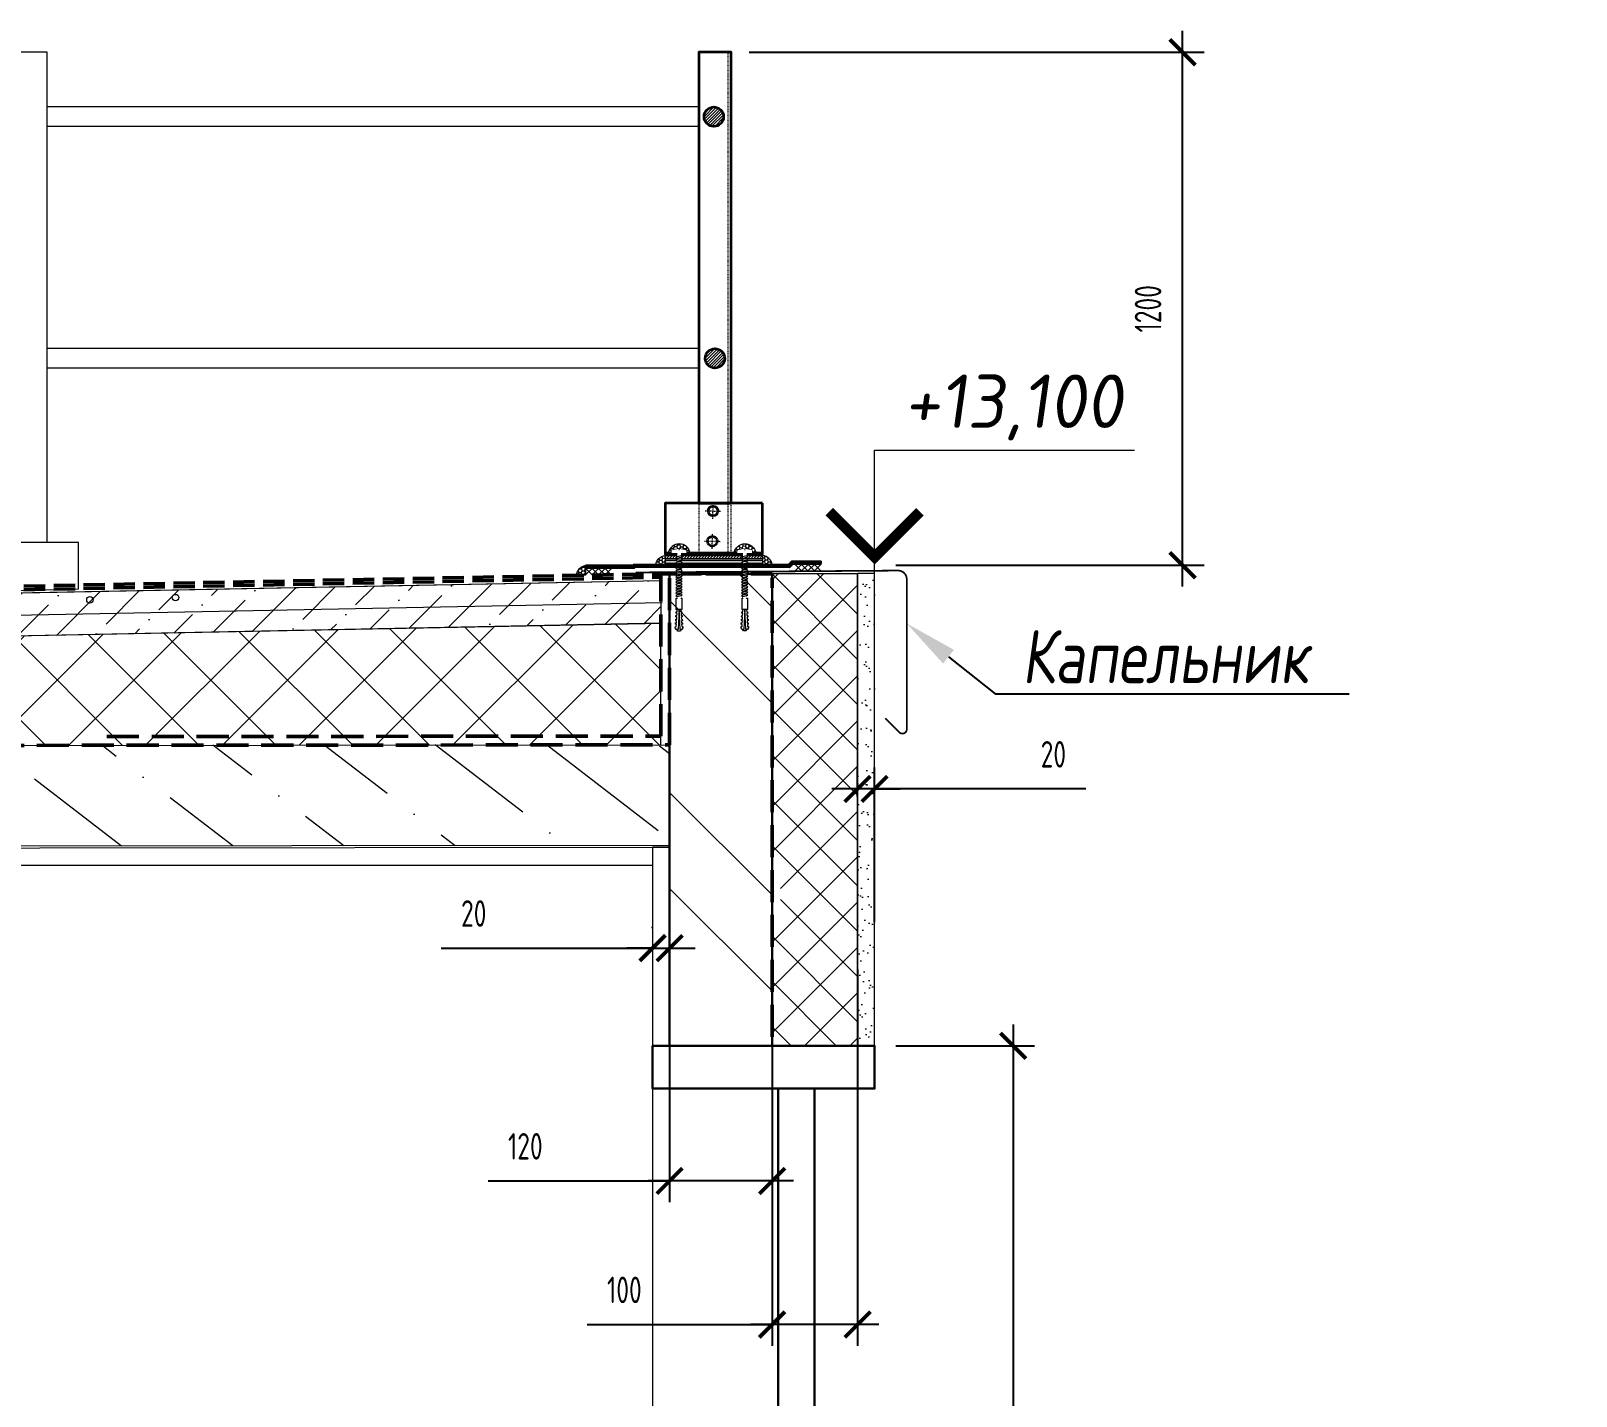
# Model space of a CAD drawing. Header units: millimetres. Extents: x -136099598 to 11807193, y 0 to 779331.
# Drawn here: x 729058 to 732673, y 355901 to 359095 of the extents above; entities that cross this region are included whole.
import ezdxf
from ezdxf import colors
from ezdxf.entities.mleader import LeaderData, LeaderLine
from ezdxf.enums import TextEntityAlignment as Align
from ezdxf.math import Vec2, Vec3

# ---------------------------------------------------------------- set-up
doc = ezdxf.new("R2010")
doc.units = ezdxf.units.MM
doc.header["$MEASUREMENT"] = 0
doc.set_wipeout_variables(frame=1)
for name, pattern in [('ГОСТ 2.303 4', [7, 5, -2, 0]), ('пунктирнаяX2', [12.7, 0, -12.7]), ('штриховая 50', [1, 0.5, -0.5])]:
    doc.linetypes.add(name, pattern=pattern)
doc.layers.get('0').update_dxf_attribs({"color": 250, "lineweight": 9})
doc.layers.get('Defpoints').update_dxf_attribs({"color": 8})
for name, color, linetype, lineweight in [('TN-ГЕРМЕТИК', 7, 'Continuous', 30), ('TN-ГИДРОИЗОЛЯЦИЯ ПВХ', 5, 'Continuous', 15), ('TN-КРЕПЕЖ', 7, 'Continuous', 15), ('TN-МЕТАЛЛ КОНСТРУКЦИИ', 162, 'Continuous', 35), ('АР_Отметки', 250, 'Continuous', 15), ('АР_Перегородки_кирпич', 244, 'Continuous', 20), ('АР_Перегородки_кирпич_Штрих', 244, 'Continuous', 5), ('АР_Штриховка', 253, 'Continuous', 13), ('Крепеж', 7, 'Continuous', 13), ('Штриховка', 7, 'Continuous', 5)]:
    doc.layers.add(name, color=color, linetype=linetype, lineweight=lineweight)
doc.layers.add('АР_Кровельный аэратор', color=250, linetype='Continuous')
doc.styles.add('Arial', font='ARIALN.TTF')
doc.styles.add('ISOCPEUR', font='isocpeur.ttf', dxfattribs={"width": 0.7})
doc.styles.add('ROMAND', font='ROMAND', dxfattribs={"width": 0.85})
doc.styles.add('Архитект', font='isocpeur.ttf', dxfattribs={"width": 0.8, "oblique": 8})
doc.styles.add('Архитектурный', font='isocpeur.ttf', dxfattribs={"oblique": 8})
doc.dimstyles.new('R_50', dxfattribs={"dimtxt": 140, "dimasz": 60, "dimexe": 50, "dimexo": 50, "dimgap": 50, "dimtad": 1, "dimdec": 0, "dimrnd": 5, "dimzin": 0, "dimdsep": 46, "dimtxsty": 'ISOCPEUR', "dimblk": 'ARCHTICK', "dimcen": 50, "dimdle": 50, "dimclrd": 256, "dimclre": 256, "dimclrt": 256, "dimadec": 0, "dimazin": 0, "dimtfac": 2, "dimtdec": 0, "dimtofl": 0, "dimtmove": 1, "dimatfit": 3, "dimfxl": 1, "dimtvp": 3, "dimtfill": 1, "dimtolj": 1, "dimtzin": 0, "dimarcsym": 0})

# ---------------------------------------------------------------- blocks, each defined once
blk = doc.blocks.new('_ArchTick')
at = {"color": 0, "linetype": 'ByBlock', "const_width": 0.15}
blk.add_lwpolyline([(-0.5, -0.5), (0.5, 0.5)], dxfattribs=at)
blk = doc.blocks.new('*D1375')
at = {"layer": 'Defpoints', "color": 0, "transparency": 16777216}
for p in [(731032.1, 356720.4), (731032.1, 352724.2), (731356.2, 352724.2)]:
    blk.add_point(p, dxfattribs=at)
at = {"layer": 'АР_Кровельный аэратор', "lineweight": -2, "transparency": 16777216}
for p, q in [((731356.2, 356770.4), (731356.2, 352674.2)), ((731082.1, 356720.4), (731406.2, 356720.4)), ((731082.1, 352724.2), (731406.2, 352724.2))]:
    blk.add_line(p, q, dxfattribs=at)
at = {"layer": 'АР_Кровельный аэратор', "lineweight": -2, "transparency": 16777216, "xscale": 60, "yscale": 60, "zscale": 60}
for p, rotation in [((731356.2, 356720.4), 90), ((731356.2, 352724.2), 270)]:
    blk.add_blockref('_ArchTick', p, dxfattribs=dict(at, rotation=rotation))
at = {"layer": 'АР_Кровельный аэратор', "lineweight": 15, "transparency": 16777216, "insert": (731275.2, 354722.3), "char_height": 62, "attachment_point": 5, "rotation": 90, "style": 'ISOCPEUR', "bg_fill": 3, "box_fill_scale": 1.25, "bg_fill_color": 256, "bg_fill_true_color": 13158600, "bg_fill_transparency": 0}
blk.add_mtext('\\A1;2000', dxfattribs=at)
blk = doc.blocks.new('*D1376')
at = {"layer": 'Defpoints', "color": 0, "transparency": 16777216}
for p in [(730552.6, 356969.4), (730552.6, 356948.9), (730512.6, 356946)]:
    blk.add_point(p, dxfattribs=at)
at = {"layer": 'АР_Кровельный аэратор', "lineweight": -2, "transparency": 16777216}
for p, q in [((730512.6, 356996), (730512.6, 356998.9)), ((730018.4, 356948.9), (730512.6, 356948.9)), ((730512.6, 356948.9), (730452.6, 356948.9)), ((730512.6, 356948.9), (730552.6, 356948.9)), ((730552.6, 356948.9), (730612.6, 356948.9)), ((730552.6, 356919.4), (730552.6, 356898.9))]:
    blk.add_line(p, q, dxfattribs=at)
at = {"layer": 'АР_Кровельный аэратор', "lineweight": -2, "transparency": 16777216, "xscale": 60, "yscale": 60, "zscale": 60}
blk.add_blockref('_ArchTick', (730512.6, 356948.9), dxfattribs=at)
at = {"layer": 'АР_Кровельный аэратор', "lineweight": -2, "transparency": 16777216, "xscale": 60, "yscale": 60, "zscale": 60, "rotation": 180}
blk.add_blockref('_ArchTick', (730552.6, 356948.9), dxfattribs=at)
at = {"layer": 'АР_Кровельный аэратор', "lineweight": 15, "transparency": 16777216, "insert": (730094.4, 357029.9), "char_height": 62, "attachment_point": 5, "style": 'ISOCPEUR', "bg_fill": 3, "box_fill_scale": 1.25, "bg_fill_color": 256, "bg_fill_true_color": 13158600, "bg_fill_transparency": 0}
blk.add_mtext('\\A1;20', dxfattribs=at)
blk = doc.blocks.new('*D1377')
at = {"layer": 'Defpoints', "color": 0, "transparency": 16777216}
for p in [(730792.4, 356948.9), (730552.6, 356942.7), (730552.6, 356404.3)]:
    blk.add_point(p, dxfattribs=at)
at = {"layer": 'АР_Кровельный аэратор', "lineweight": -2, "transparency": 16777216}
for p, q in [((730552.6, 356892.7), (730552.6, 356354.3)), ((730792.4, 356898.9), (730792.4, 356354.3)), ((730128.1, 356404.3), (730552.6, 356404.3)), ((730842.4, 356404.3), (730502.6, 356404.3))]:
    blk.add_line(p, q, dxfattribs=at)
at = {"layer": 'АР_Кровельный аэратор', "lineweight": -2, "transparency": 16777216, "xscale": 60, "yscale": 60, "zscale": 60, "rotation": 180}
blk.add_blockref('_ArchTick', (730552.6, 356404.3), dxfattribs=at)
at = {"layer": 'АР_Кровельный аэратор', "lineweight": -2, "transparency": 16777216, "xscale": 60, "yscale": 60, "zscale": 60}
blk.add_blockref('_ArchTick', (730792.4, 356404.3), dxfattribs=at)
at = {"layer": 'АР_Кровельный аэратор', "lineweight": 15, "transparency": 16777216, "insert": (730215, 356485.3), "char_height": 62, "attachment_point": 5, "style": 'ISOCPEUR', "bg_fill": 3, "box_fill_scale": 1.25, "bg_fill_color": 256, "bg_fill_true_color": 13158600, "bg_fill_transparency": 0}
blk.add_mtext('\\A1;120', dxfattribs=at)
blk = doc.blocks.new('*D1378')
at = {"layer": 'Defpoints', "color": 0, "transparency": 16777216}
for p in [(730792.4, 356962.8), (730992.2, 356948.9), (730792.4, 356068.5)]:
    blk.add_point(p, dxfattribs=at)
at = {"layer": 'АР_Кровельный аэратор', "lineweight": -2, "transparency": 16777216}
for p, q in [((730792.4, 356912.8), (730792.4, 356018.5)), ((730992.2, 356898.9), (730992.2, 356018.5)), ((730359.8, 356068.5), (730792.4, 356068.5)), ((731042.2, 356068.5), (730742.4, 356068.5))]:
    blk.add_line(p, q, dxfattribs=at)
at = {"layer": 'АР_Кровельный аэратор', "lineweight": -2, "transparency": 16777216, "xscale": 60, "yscale": 60, "zscale": 60, "rotation": 180}
blk.add_blockref('_ArchTick', (730792.4, 356068.5), dxfattribs=at)
at = {"layer": 'АР_Кровельный аэратор', "lineweight": -2, "transparency": 16777216, "xscale": 60, "yscale": 60, "zscale": 60}
blk.add_blockref('_ArchTick', (730992.2, 356068.5), dxfattribs=at)
at = {"layer": 'АР_Кровельный аэратор', "lineweight": 15, "transparency": 16777216, "insert": (730446.7, 356149.5), "char_height": 62, "attachment_point": 5, "style": 'ISOCPEUR', "bg_fill": 3, "box_fill_scale": 1.25, "bg_fill_color": 256, "bg_fill_true_color": 13158600, "bg_fill_transparency": 0}
blk.add_mtext('\\A1;100', dxfattribs=at)
blk = doc.blocks.new('*D1379')
at = {"layer": 'Defpoints', "color": 0, "transparency": 16777216}
for p in [(730992.2, 357321.3), (730992.2, 357252.9), (731032.1, 356959.6)]:
    blk.add_point(p, dxfattribs=at)
at = {"layer": 'АР_Кровельный аэратор', "lineweight": -2, "transparency": 16777216}
for p, q in [((730992.2, 357302.9), (730992.2, 357371.3)), ((731032.1, 357009.6), (731032.1, 357371.3)), ((730992.2, 357321.3), (730932.2, 357321.3)), ((731032.1, 357321.3), (730992.2, 357321.3)), ((731032.1, 357321.3), (731092.1, 357321.3)), ((731526.4, 357321.3), (731032.1, 357321.3))]:
    blk.add_line(p, q, dxfattribs=at)
at = {"layer": 'АР_Кровельный аэратор', "lineweight": -2, "transparency": 16777216, "xscale": 60, "yscale": 60, "zscale": 60}
blk.add_blockref('_ArchTick', (730992.2, 357321.3), dxfattribs=at)
at = {"layer": 'АР_Кровельный аэратор', "lineweight": -2, "transparency": 16777216, "xscale": 60, "yscale": 60, "zscale": 60, "rotation": 180}
blk.add_blockref('_ArchTick', (731032.1, 357321.3), dxfattribs=at)
at = {"layer": 'АР_Кровельный аэратор', "lineweight": 15, "transparency": 16777216, "insert": (731450.3, 357402.3), "char_height": 62, "attachment_point": 5, "style": 'ISOCPEUR', "bg_fill": 3, "box_fill_scale": 1.25, "bg_fill_color": 256, "bg_fill_true_color": 13158600, "bg_fill_transparency": 0}
blk.add_mtext('\\A1;20', dxfattribs=at)
blk = doc.blocks.new('BL034')
at = {"color": 0, "linetype": 'ByBlock', "lineweight": 9}
blk.add_lwpolyline([(0, 0), (0, 500), (1215.8, 500)], dxfattribs=at)
at = {"color": 0, "linetype": 'ByBlock', "lineweight": 70, "const_width": 50}
blk.add_lwpolyline([(-212.1, 212.1), (0, 0), (212.1, 212.1)], dxfattribs=at)
at = {"linetype": 'ByBlock', "lineweight": 9, "style": 'ROMAND', "width": 0.85, "flags": 4}
blk.add_attdef('NN,NNN', text='', height=250, dxfattribs=at).set_placement((650, 700), align=Align.MIDDLE)
blk = doc.blocks.new('Дюбель')
at = {"layer": 'Крепеж'}
for points in [[(-48.1, 2.8), (-49, 2.8), (-50.4, 2.1), (-50.4, -2.1), (-49, -2.8), (-48.1, -2.8)], [(-17.5, 4.2), (-18.3, 2.8), (-21.1, 3), (-21, 4.4), (-23.1, 4.5), (-23.9, 3.1), (-26.7, 3.3), (-26.6, 4.7), (-28.7, 4.8), (-29.5, 3.4), (-32.3, 3.6), (-32.2, 5), (-34.3, 5.1), (-35, 3.7), (-37.8, 3.9), (-37.8, 5.3), (-39.9, 5.4), (-40.6, 4), (-43.4, 4.2), (-43.4, 5.6), (-45.5, 5.7), (-48, 4.4), (-48.1, 1.6), (-17.6, 0), (-48.1, -1.6), (-48, -4.4), (-45.5, -5.7), (-43.4, -5.6), (-43.4, -4.2), (-40.6, -4), (-39.9, -5.4), (-37.8, -5.3), (-37.8, -3.9), (-35, -3.7), (-34.3, -5.1), (-32.2, -5), (-32.3, -3.6), (-29.5, -3.4), (-28.7, -4.8), (-26.6, -4.7), (-26.7, -3.3), (-23.9, -3.1), (-23.1, -4.5), (-21, -4.4), (-21.1, -3), (-18.3, -2.8), (-17.5, -4.2)], [(0, -4.2), (0, 4.2), (-17.5, 4.2), (-17.5, -4.2), (0, -4.2)]]:
    blk.add_lwpolyline(points, dxfattribs=at)
blk = doc.blocks.new('*U1335')
at = {"color": 7}
blk.add_lwpolyline([(-70.7, -1.3), (-1.5, -1.3), (-1.5, -9.7), (1.5, -9.7, 0.355257), (2.9, -8.6), (4.9, 0.8), (2.4, 0.8), (2.4, 2.2), (4.9, 2.2), (2.9, 11.6, 0.355257), (1.5, 12.7), (-1.5, 12.7), (-1.5, 4.3), (-70.7, 4.3)], format="xyb", dxfattribs=at)
blk.add_lwpolyline([(-70.7, -1.3), (-70.7, 4.3)], dxfattribs=at)
blk.add_lwpolyline([(-5.4, 4.5), (-3.4, -3.4), (-1.8, -1.5), (-3.8, 6.5)], close=True, dxfattribs=at)
at = {"color": 7, "xscale": -1, "rotation": 180}
blk.add_blockref('Дюбель', (-70.7, 1.5), dxfattribs=at)
at = {"color": 252, "lineweight": 0, "ltscale": 100, "style": 'Arial', "flags": 9}
for tag, p in [('ТИП', (-20.6, -64.8)), ('ОПИСАНИЕ', (9.4, -64.8))]:
    blk.add_attdef(tag, p, '', height=25, rotation=270, dxfattribs=at)
at = {"color": 251, "lineweight": 0}
blk.add_wipeout([(-70.7, 4.3), (-73.5, 1.5), (-70.7, -1.3), (-1.5, -1.3), (-1.5, -9.7), (1.5, -9.7), (2.4, -9.4), (2.9, -8.6), (4.9, 0.8), (2.4, 0.8), (2.4, 2.2), (4.9, 2.2), (2.9, 11.6), (2.4, 12.4), (1.5, 12.7), (-1.5, 12.7), (-1.5, 4.3)], dxfattribs=at)
at = {"color": 7}
for points in [[(-68.4, 4.5), (-66.4, -3.4), (-64.8, -1.5), (-66.8, 6.5)], [(-64.2, 4.5), (-62.2, -3.4), (-60.6, -1.5), (-62.6, 6.5)], [(-60, 4.5), (-58, -3.4), (-56.4, -1.5), (-58.4, 6.5)], [(-55.8, 4.5), (-53.8, -3.4), (-52.2, -1.5), (-54.2, 6.5)], [(-51.6, 4.5), (-49.6, -3.4), (-48, -1.5), (-50, 6.5)], [(-47.4, 4.5), (-45.4, -3.4), (-43.8, -1.5), (-45.8, 6.5)], [(-43.2, 4.5), (-41.2, -3.4), (-39.6, -1.5), (-41.6, 6.5)], [(-39, 4.5), (-37, -3.4), (-35.4, -1.5), (-37.4, 6.5)], [(-34.8, 4.5), (-32.8, -3.4), (-31.2, -1.5), (-33.2, 6.5)], [(-30.6, 4.5), (-28.6, -3.4), (-27, -1.5), (-29, 6.5)], [(-26.4, 4.5), (-24.4, -3.4), (-22.8, -1.5), (-24.8, 6.5)], [(-22.2, 4.5), (-20.2, -3.4), (-18.6, -1.5), (-20.6, 6.5)], [(-18, 4.5), (-16, -3.4), (-14.4, -1.5), (-16.4, 6.5)], [(-13.8, 4.5), (-11.8, -3.4), (-10.2, -1.5), (-12.2, 6.5)], [(-9.6, 4.5), (-7.6, -3.4), (-6, -1.5), (-8, 6.5)]]:
    blk.add_lwpolyline(points, close=True, dxfattribs=at)
blk = doc.blocks.new('*D1370')
at = {"layer": 'Defpoints', "color": 0, "transparency": 16777216}
for p in [(730689, 359044.5, 0), (731752.7, 359044.5), (731032.1, 357844.5, 0)]:
    blk.add_point(p, dxfattribs=at)
at = {"layer": 'АР_Кровельный аэратор', "lineweight": -2, "transparency": 16777216}
for p, q in [((731752.7, 357794.5), (731752.7, 359094.5)), ((730739, 359044.5), (731802.7, 359044.5)), ((731082.1, 357844.5), (731802.7, 357844.5))]:
    blk.add_line(p, q, dxfattribs=at)
at = {"layer": 'АР_Кровельный аэратор', "lineweight": -2, "transparency": 16777216, "xscale": 60, "yscale": 60, "zscale": 60}
for p, rotation in [((731752.7, 359044.5), 90), ((731752.7, 357844.5), 270)]:
    blk.add_blockref('_ArchTick', p, dxfattribs=dict(at, rotation=rotation))
at = {"layer": 'АР_Кровельный аэратор', "lineweight": 15, "transparency": 16777216, "insert": (731671.7, 358444.5), "char_height": 62, "attachment_point": 5, "rotation": 90, "style": 'ISOCPEUR', "bg_fill": 3, "box_fill_scale": 1.25, "bg_fill_color": 256, "bg_fill_true_color": 13158600, "bg_fill_transparency": 0}
blk.add_mtext('\\A1;1200', dxfattribs=at)
blk = doc.blocks.new('*U1334')
at = {"layer": 'TN-ГИДРОИЗОЛЯЦИЯ ПВХ', "color": 1}
for points in [[(10, 10), (0, 0)], [(0, 10), (10, 0)], [(10, 10), (20, 0)], [(20, 10), (10, 0)], [(20, 10), (30, 0)], [(30, 10), (20, 0)], [(30, 10), (40, 0)], [(40, 10), (30, 0)]]:
    blk.add_lwpolyline(points, dxfattribs=at)
blk = doc.blocks.new('*U1364')
at = {"layer": 'Штриховка', "ltscale": 10, "transparency": 33554636}
blk.add_circle((0, 0), 7.68, dxfattribs=at)
blk = doc.blocks.new('*U1365')
at = {"layer": 'Defpoints', "color": 0, "linetype": 'ByBlock', "lineweight": -2, "transparency": 16777216}
for p in [(0, 0), (200, 0), (400, 0), (600, 0), (800, 0), (1000, 0), (1200, 0), (1400, 0), (1600, 0), (1800, 0), (2000, 0), (2200, 0), (2400, 0), (2600, 0), (2800, 0), (3000, 0), (3200, 0)]:
    blk.add_blockref('*U1364', p, dxfattribs=at)

msp = doc.modelspace()

# ---------------------------------------------------------------- hatches: boundary and pattern name
at = {"layer": 'TN-ГЕРМЕТИК', "lineweight": 15}
h = msp.add_hatch(dxfattribs=at)
h.set_pattern_fill('HONEY', color=256, scale=1.525507, angle=-1.806015)
h.set_pattern_definition([(358.193985, (689640.9673, 355355.685), (7.39381244, 3.96352818), [4.8434842, -9.6869684]), (118.193985, (689640.9673, 355355.685), (-7.1294223, 4.4214653), [4.8434842, -9.6869684]), (58.193985, (689640.9673, 355355.685), (0.26439013, 8.3849935), [-9.6869684, 4.8434842])])
edge = h.paths.add_edge_path()
edge.add_line((730549.337, 357872.996), (730600.588, 357872.996))
edge.add_arc((730574.962, 357868.463), 26.023, 10.031317, 169.968683)
h = msp.add_hatch(dxfattribs=at)
h.set_pattern_fill('HONEY', color=256, scale=1.525507, angle=-1.806015)
h.set_pattern_definition([(358.193985, (689568.8293, 355355.9102), (7.39381244, 3.96352818), [4.8434842, -9.6869684]), (118.193985, (689568.8293, 355355.9102), (-7.1294223, 4.4214653), [4.8434842, -9.6869684]), (58.193985, (689568.8293, 355355.9102), (0.26439013, 8.3849935), [-9.6869684, 4.8434842])])
edge = h.paths.add_edge_path()
edge.add_line((730754.37, 357873.222), (730703.119, 357873.222))
edge.add_arc((730728.745, 357868.689), 26.023, 10.031317, 169.968683, ccw=False)
h = msp.add_hatch(dxfattribs=at)
h.set_pattern_fill('HONEY', color=256, scale=1.525507, angle=-1.806015)
h.set_pattern_definition([(358.193985, (698851.0292, 361516.3697), (7.39381244, 3.9635282), [4.8434842, -9.6869684]), (118.193985, (698851.0292, 361516.3697), (-7.1294223, 4.4214653), [4.8434842, -9.6869684]), (58.193985, (698851.0292, 361516.3697), (0.26439013, 8.3849935), [-9.6869684, 4.8434842])])
edge = h.paths.add_edge_path()
edge.add_line((730542.411, 357867.148), (730542.418, 357845.906))
edge.add_line((730542.418, 357845.906), (730520.226, 357845.899))
edge.add_arc((730544.405, 357842.861), 24.369, 94.692464, 172.83858, ccw=False)
h = msp.add_hatch(dxfattribs=at)
h.set_pattern_fill('HONEY', color=256, scale=0.759156)
h.set_pattern_definition([(2e-09, (703100.721, 357961.9073), (3.61548275, 2.08739993), [2.41032183, -4.82064366]), (120, (703100.721, 357961.9073), (-3.61548274, 2.08739994), [2.41032183, -4.82064366]), (60, (703100.721, 357961.9073), (8e-09, 4.17479987), [-4.82064366, 2.41032183])])
h.paths.add_polyline_path([(730770.158, 357848.928), (730770.158, 357856.52), (730542.411, 357856.52), (730542.411, 357848.928)])
h = msp.add_hatch(dxfattribs=at)
h.set_pattern_fill('HONEY', color=256, scale=1.525507, angle=-1.806015)
h.set_pattern_definition([(358.193985, (698851.0874, 361516.316), (7.39381244, 3.9635282), [4.8434842, -9.6869684]), (118.193985, (698851.0874, 361516.316), (-7.1294223, 4.4214653), [4.8434842, -9.6869684]), (58.193985, (698851.0874, 361516.316), (0.26439013, 8.3849935), [-9.6869684, 4.8434842])])
edge = h.paths.add_edge_path()
edge.add_line((730770.158, 357867.148), (730770.158, 357845.975))
edge.add_line((730770.158, 357845.975), (730792.353, 357845.981))
edge.add_arc((730768.167, 357842.84), 24.389, 7.399081, 85.317691)
h = msp.add_hatch(dxfattribs=at)
h.set_pattern_fill('HONEY', color=256, scale=1.525507, angle=-1.630307)
h.set_pattern_definition([(358.369693, (698811.351, 361385.4713), (7.3816228, 3.98618395), [4.8434842, -9.6869684]), (118.369693, (698811.351, 361385.4713), (-7.142948, 4.3995809), [4.8434842, -9.6869684]), (58.369693, (698811.351, 361385.4713), (0.23867485, 8.38576486), [-9.6869684, 4.8434842])])
edge = h.paths.add_edge_path()
edge.add_line((730356.011, 357844.669), (730355.934, 357821.662))
edge.add_line((730355.934, 357821.662), (730334.876, 357821.732))
edge.add_arc((730361.241, 357818.644), 26.546, 101.363404, 173.31874, ccw=False)
at = {"layer": 'TN-КРЕПЕЖ', "lineweight": 13, "true_color": 0x000000, "transparency": 33554687}
h = msp.add_hatch(dxfattribs=at)
h.set_pattern_fill('ANSI31', color=18, scale=1.518313)
h.set_pattern_definition([(45, (703100.721, 357964.944), (-3.4087098, 3.4087098), [])])
h.paths.add_polyline_path([(730770.158, 357867.148), (730542.411, 357867.148), (730542.411, 357859.557), (730770.158, 357859.557)])
at = {"layer": 'TN-МЕТАЛЛ КОНСТРУКЦИИ', "lineweight": 9}
h = msp.add_hatch(dxfattribs=at)
h.set_pattern_fill('ANSI31', color=256, scale=1.518313)
h.set_pattern_definition([(45, (725139.9175, 419256.8824), (-3.40870982, 3.40870982), [])])
edge = h.paths.add_edge_path()
edge.add_arc((730655.993, 358893.763), 22.775, 0, 360)
h = msp.add_hatch(dxfattribs=at)
h.set_pattern_fill('ANSI31', color=256, scale=1.518313)
h.set_pattern_definition([(45, (725142.5534, 418691.672), (-3.40870982, 3.40870982), [])])
edge = h.paths.add_edge_path()
edge.add_arc((730658.628, 358328.553), 22.775, 0, 360)
at = {"layer": 'АР_Штриховка', "transparency": 33554559}
h = msp.add_hatch(dxfattribs=at)
h.set_pattern_fill('ANSI36', color=256, scale=20)
h.set_pattern_definition([(45, (-884562.82, -39445.067), (33.6759605, 123.4785217), [158.75, -31.75, 0, -31.75])])
h.paths.add_polyline_path([(726132.353, 357620.81), (726132.353, 357724.284), (730532.353, 357808.759), (730532.353, 357708.727)])
h = msp.add_hatch(dxfattribs=at)
h.set_pattern_fill('ANSI36', color=256, scale=50, angle=97.433889)
h.set_pattern_definition([(142.433889, (-891636.96, -60778.75), (-316.994321, 43.542487), [396.875, -79.375, 0, -79.375])])
h.paths.add_polyline_path([(730552.353, 357188.81), (726132.353, 357184.81), (726132.353, 357420.81), (730552.353, 357424.81)])
at = {"layer": 'Штриховка', "ltscale": 10}
h = msp.add_hatch(dxfattribs=at)
h.set_pattern_fill('НЕМЕТАЛЛИЧЕСКИЕ МАТЕРИАЛЫ', color=256, scale=29.970027, angle=180, pattern_type=2)
h.set_pattern_definition([(225, (565183.716, 442585.264), (52.980022, -52.980022), []), (315, (565183.716, 442585.264), (52.980022, 52.980022), [])])
edge = h.paths.add_edge_path()
edge.add_arc((730780.166, 357088.701), 15.984, 0, 40.314909, ccw=False)
edge.add_line((730796.15, 357088.701), (730796.15, 356998.591))
edge.add_line((730796.15, 356998.591), (730812.333, 356998.591))
edge.add_line((730812.333, 356998.591), (730812.333, 357114.475))
edge.add_line((730812.333, 357114.475), (730792.353, 357114.475))
edge.add_line((730792.353, 357114.475), (730792.353, 357184.81))
edge.add_line((730792.353, 357184.81), (730792.353, 357229.165))
edge.add_line((730792.353, 357229.165), (730792.353, 357824.81))
edge.add_line((730792.353, 357824.81), (730992.154, 357824.81))
edge.add_line((730992.154, 357824.81), (730992.154, 356720.436))
edge.add_line((730992.154, 356720.436), (730792.353, 356720.436))
edge.add_line((730792.353, 356720.436), (730792.353, 357099.042))
h = msp.add_hatch(dxfattribs=at)
h.set_pattern_fill('ПЕСЧАНЫЙ ИЛИ СУПЕСЧАНЫЕ ГРУНТЫ', color=256, scale=19.980018, angle=180, pattern_type=2)
h.set_pattern_definition([(37.5, (855271.214, 417511.837), (-1.598433, 48.892426), [0, -38.569426, 0, -43.136858, 0, -41.233761]), (7.5, (855271.214, 417511.837), (44.907416, 71.61089), [0, -20.80719, 0, -34.763233, 0, -13.321677]), (327.5, (855240.003, 417511.837), (79.020208, 0.143575), [0, -12.687311, 0, -45.67432, 0, -59.630363]), (317.5, (855240.003, 417511.84), (76.279357, 22.27066), [0, -6.343656, 0, -29.942054, 0, -34.25574])])
h.paths.add_polyline_path([(730992.154, 357824.973), (730992.154, 356720.436), (731032.114, 356720.436), (731032.114, 357825.301)])
at = {"layer": 'Штриховка', "ltscale": 10, "transparency": 33554636}
h = msp.add_hatch(dxfattribs=at)
h.set_pattern_fill('ANSI37', color=256, scale=40)
h.set_pattern_definition([(45, (-891636.96, -57491.45), (-89.802561, 89.802561), []), (135, (-891636.96, -57491.45), (-89.802561, -89.802561), [])])
h.paths.add_polyline_path([(730532.353, 357424.81), (730532.353, 357708.727), (726132.353, 357620.81), (726132.353, 357420.81)])

# ---------------------------------------------------------------- linework, layer by layer
at = {"ltscale": 100}
for p, q in [((726132.353, 357724.284, 0), (730532.353, 357808.759)), ((726132.353, 357672.547, 0), (730534.867, 357757.085, 0)), ((726132.353, 357624.253, 0), (730534.867, 357708.79))]:
    msp.add_line(p, q, dxfattribs=at)
at = {"layer": 'TN-ГЕРМЕТИК', "lineweight": 15}
for points in [[(730549.337, 357872.996), (730600.588, 357872.996, 0.83863402), (730549.337, 357872.996)], [(730754.37, 357873.222), (730703.119, 357873.222, -0.83863402), (730754.37, 357873.222)]]:
    msp.add_lwpolyline(points, format="xyb", close=True, dxfattribs=at)
for points in [[(730542.411, 357867.148), (730542.418, 357845.906), (730520.226, 357845.899, -0.35483623), (730542.411, 357867.148)], [(730770.158, 357867.148), (730770.158, 357845.975), (730792.353, 357845.981, 0.35371896), (730770.158, 357867.148)], [(730356.011, 357844.669), (730355.934, 357821.662), (730334.876, 357821.732, -0.32470425), (730356.011, 357844.669)]]:
    msp.add_lwpolyline(points, format="xyb", dxfattribs=at)
msp.add_lwpolyline([(730542.411, 357856.52), (730770.158, 357856.52), (730770.158, 357848.928), (730542.411, 357848.928)], close=True, dxfattribs=at)
at = {"layer": 'TN-ГИДРОИЗОЛЯЦИЯ ПВХ', "linetype": 'Continuous'}
for p, q in [((730356.203, 357837.149), (730356.213, 357840.944)), ((730469.496, 357836.873), (730356.203, 357837.149)), ((730356.222, 357844.74), (730356.213, 357840.944)), ((730466.149, 357844.473), (730356.222, 357844.74)), ((730468.632, 357847.199), (730466.149, 357844.473)), ((730471.976, 357839.596), (730469.496, 357836.873))]:
    msp.add_line(p, q, dxfattribs=at)
at = {"layer": 'TN-ГИДРОИЗОЛЯЦИЯ ПВХ', "linetype": 'пунктирнаяX2'}
for p, q in [((730467.823, 357840.673), (730356.213, 357840.944)), ((730470.304, 357843.397), (730467.823, 357840.673))]:
    msp.add_line(p, q, dxfattribs=at)
at = {"layer": 'TN-КРЕПЕЖ'}
msp.add_lwpolyline([(730542.411, 357867.148), (730770.158, 357867.148), (730770.158, 357859.557), (730542.411, 357859.557)], close=True, dxfattribs=at)
at = {"layer": 'TN-МЕТАЛЛ КОНСТРУКЦИИ', "lineweight": 5, "elevation": 0}
for points in [[(729020.489, 357898.214), (729096.422, 357898.192), (729096.361, 359044.502), (729020.445, 359044.502)], [(729169.933, 357898.164), (728942.186, 357898.164), (728942.123, 357782.988), (729169.768, 357789.33)]]:
    msp.add_lwpolyline(points, close=True, dxfattribs=at)
at = {"layer": 'TN-МЕТАЛЛ КОНСТРУКЦИИ'}
for points in [[(730620.714, 357990.182), (730696.647, 357990.16), (730696.586, 359044.542), (730620.671, 359044.542)], [(730770.158, 357990.132), (730542.411, 357990.132), (730542.411, 357870.185), (730770.158, 357870.185)], [(730542.411, 357873.222), (730542.411, 357870.185), (730770.158, 357870.185), (730770.158, 357873.222)]]:
    msp.add_lwpolyline(points, close=True, dxfattribs=at)
at = {"layer": 'TN-МЕТАЛЛ КОНСТРУКЦИИ', "linetype": 'штриховая 50', "lineweight": 15, "ltscale": 3}
for points in [[(730688.995, 359044.542), (730688.995, 357997.596)], [(730688.992, 357997.864), (730689.052, 357875.237)], [(730635.801, 357971.869), (730672.151, 357971.131)], [(730653.607, 357953.325), (730654.345, 357989.675)], [(730634.367, 357901.252), (730670.718, 357900.514)], [(730652.174, 357882.708), (730652.912, 357919.058)]]:
    msp.add_lwpolyline(points, dxfattribs=at)
at = {"layer": 'TN-МЕТАЛЛ КОНСТРУКЦИИ', "lineweight": 5, "ltscale": 100}
for points in [[(730620.671, 358916.538), (729096.368, 358916.614)], [(730620.673, 358870.989), (729096.37, 358871.065)]]:
    msp.add_lwpolyline(points, dxfattribs=at)
at = {"layer": 'TN-МЕТАЛЛ КОНСТРУКЦИИ', "lineweight": 5, "ltscale": 100, "elevation": 0}
for points in [[(730620.694, 358351.328), (729096.398, 358351.404)], [(730620.696, 358305.779), (729096.4, 358305.854)]]:
    msp.add_lwpolyline(points, dxfattribs=at)
at = {"layer": 'TN-МЕТАЛЛ КОНСТРУКЦИИ', "linetype": 'штриховая 50', "lineweight": 15, "ltscale": 3}
msp.add_lwpolyline([(730696.638, 357990.16), (730620.721, 357990.183), (730620.714, 357873.368), (730696.604, 357875.46)], close=True, dxfattribs=at)
at = {"layer": 'TN-МЕТАЛЛ КОНСТРУКЦИИ'}
for centre, radius in [((730655.993, 358893.763), 22.775), ((730658.628, 358328.553, 0), 22.775), ((730653.976, 357971.5), 11.387), ((730652.543, 357900.883), 11.387)]:
    msp.add_circle(centre, radius, dxfattribs=at)
at = {"layer": 'Штриховка', "color": 5, "linetype": 'ГОСТ 2.303 4', "lineweight": 50, "ltscale": 10}
msp.add_line((725892.353, 357734.301, 0), (730532.353, 357824.81), dxfattribs=at)
at = {"layer": 'Штриховка', "color": 1, "linetype": 'ГОСТ 2.303 4', "lineweight": 50, "ltscale": 10}
msp.add_line((725892.353, 357725.844, 0), (730532.353, 357816.353), dxfattribs=at)
at = {"layer": 'Штриховка', "ltscale": 100, "elevation": 0}
msp.add_lwpolyline([(731032.114, 357825.137), (731032.114, 357863.947)], dxfattribs=at)
at = {"layer": 'Штриховка', "color": 6, "linetype": 'ГОСТ 2.303 4', "lineweight": 50, "ltscale": 15}
for points in [[(725892.353, 357724.284), (726132.353, 357724.284), (726132.353, 357420.81), (730552.353, 357424.544), (730552.353, 357824.81), (730792.353, 357824.81)], [(729236.123, 357444.239), (730532.353, 357444.522), (730532.353, 357824.81), (730792.353, 357824.81)]]:
    msp.add_lwpolyline(points, dxfattribs=at)
at = {"layer": 'Штриховка', "ltscale": 20}
msp.add_lwpolyline([(730792.353, 357229.165), (730792.353, 357184.81), (730792.353, 356720.436), (730992.154, 356720.436), (730992.154, 357824.81), (730792.353, 357824.81)], dxfattribs=at)
at = {"layer": 'Штриховка', "ltscale": 50}
msp.add_lwpolyline([(731032.114, 356720.436), (731032.114, 357825.137), (730992.154, 357825.137), (730992.154, 356720.436)], close=True, dxfattribs=at)
at = {"layer": 'Штриховка', "ltscale": 10, "transparency": 33554636, "elevation": 0}
msp.add_lwpolyline([(726132.353, 357620.81), (726132.353, 357724.284), (730532.353, 357808.759), (730532.353, 357708.727)], close=True, dxfattribs=at)
at = {"layer": 'Штриховка', "color": 242, "ltscale": 100, "true_color": 0xcd2027, "elevation": 0}
msp.add_lwpolyline([(730532.353, 357424.81), (730532.353, 357708.727), (726132.353, 357620.81), (726132.353, 357420.81)], close=True, dxfattribs=at)
at = {"layer": 'Штриховка', "ltscale": 100, "elevation": 0}
for points in [[(730552.353, 357188.81), (726132.353, 357184.81), (726132.353, 357420.81), (730552.353, 357424.81)], [(726132.353, 357180.81), (730552.353, 357184.81), (730552.353, 357188.81), (726132.353, 357184.81)]]:
    msp.add_lwpolyline(points, close=True, dxfattribs=at)
at = {"layer": 'Штриховка', "ltscale": 10, "elevation": 0}
msp.add_lwpolyline([(726172.316, 357180.857), (726172.316, 357142.857), (730512.633, 357142.857)], dxfattribs=at)
at = {"layer": 'Штриховка', "ltscale": 10}
msp.add_lwpolyline([(730512.633, 356720.436), (730552.593, 356720.436), (730552.353, 357184.81), (730512.633, 357184.81)], close=True, dxfattribs=at)

# ---------------------------------------------------------------- block references
at = {"xscale": -1.518312964084054, "yscale": 1.518312964084054, "zscale": 1.518312964084054, "rotation": 359.8099954364867}
msp.add_blockref('*U1334', (730416.891, 357821.764), dxfattribs=at)
at = {"layer": 'Defpoints', "rotation": 1.44018084108199}
msp.add_blockref('*U1365', (726197.509, 357688.401, 0), dxfattribs=at)
at = {"layer": 'АР_Отметки'}
ref = msp.add_blockref('BL034', (731032.114, 357863.947), dxfattribs=dict(at, xscale=0.5, yscale=0.5, zscale=0.5))
ref.add_attrib('NN,NNN', '+13,100', dxfattribs={"layer": '0', "color": 0, "linetype": 'ByBlock', "height": 125, "style": 'Архитектурный', "oblique": 8, "flags": 4}).set_placement((731357.114, 358213.947), align=Align.MIDDLE)

# ---------------------------------------------------------------- leaders
at = {"layer": 'АР_Кровельный аэратор', "lineweight": 15}
ml = msp.add_multileader_mtext('Standard', dxfattribs=at)
ml.set_content('Капельник ', color=256, style='Архитект')
ml.set_leader_properties()
ml.build(insert=Vec2(0, 0))
ml.multileader.update_dxf_attribs({"text_left_attachment_type": 6, "text_right_attachment_type": 6, "dogleg_length": 50, "arrow_head_size": 124.875})
ctx = ml.context
ctx.base_point, ctx.char_height, ctx.arrow_head_size, ctx.landing_gap_size, ctx.plane_origin = Vec3(731363.955, 357543.617), 124.8751, 124.875, 12.488, Vec3(733938.668, 356585.82)
ctx.left_attachment, ctx.right_attachment = 6, 6
notes = []
notes.append((ctx, [(0, (1, 1, 0), (731314.005, 357543.617), (1, 0), 49.95, [(0, [(731107.257, 357708.504)], 0, [])])]))
ctx.mtext.insert, ctx.mtext.width, ctx.mtext.defined_height, ctx.mtext.flow_direction = Vec3(731376.442, 357693.467), 1296.63049, 301.807, 5
for ctx, leaders in notes:
    for number, flags, end, landing, length, lines in leaders:
        leader = LeaderData()
        leader.index, (leader.has_last_leader_line, leader.has_dogleg_vector, leader.attachment_direction) = number, flags
        leader.last_leader_point, leader.dogleg_vector, leader.dogleg_length = Vec3(end), Vec3(landing), length
        for number, points, colour, breaks in lines:
            line = LeaderLine()
            line.index, line.vertices, line.color, line.breaks = number, Vec3.list(points), colors.encode_raw_color(colour), breaks
            leader.lines.append(line)
        ctx.leaders.append(leader)

# ---------------------------------------------------------------- next in the draw order: dimensions: what is measured, and where the dimension line sits
dim = msp.add_linear_dim(base=(730552.593, 356948.933), p1=(730512.633, 356946.004), p2=(730552.593, 356969.387), angle=180, text='20', dimstyle='R_50', override={"dimtxt": 62, "dimpost": '\\X'}, dxfattribs=at)
dim.commit()
dim.dimension.update_dxf_attribs({"geometry": '*D1376', "text_midpoint": (730094.4, 356948.933), "dimtype": 160})
dim = msp.add_linear_dim(base=(731356.178, 352724.233), p1=(731032.114, 356720.436), p2=(731032.114, 352724.233), angle=90, text='2000', dimstyle='R_50', override={"dimtxt": 62, "dimpost": '\\X'}, dxfattribs=at)
dim.commit()
dim.dimension.update_dxf_attribs({"geometry": '*D1375', "text_midpoint": (731275.178, 354722.335)})

# ---------------------------------------------------------------- next in the draw order: dimensions: what is measured, and where the dimension line sits
dim = msp.add_linear_dim(base=(730552.593, 356404.306), p1=(730792.353, 356948.933), p2=(730552.593, 356942.665), angle=180, text='120', dimstyle='R_50', override={"dimtxt": 62, "dimpost": '\\X'}, dxfattribs=at)
dim.commit()
dim.dimension.update_dxf_attribs({"geometry": '*D1377', "text_midpoint": (730215.026, 356404.306), "dimtype": 160})

# ---------------------------------------------------------------- next in the draw order: dimensions: what is measured, and where the dimension line sits
dim = msp.add_linear_dim(base=(730792.353, 356068.522), p1=(730992.154, 356948.933), p2=(730792.353, 356962.823), angle=180, text='100', dimstyle='R_50', override={"dimtxt": 62, "dimpost": '\\X'}, dxfattribs=at)
dim.commit()
dim.dimension.update_dxf_attribs({"geometry": '*D1378', "text_midpoint": (730446.724, 356068.522), "dimtype": 160})

# ---------------------------------------------------------------- next in the draw order: hatches: boundary and pattern name
at = {"layer": 'АР_Перегородки_кирпич_Штрих', "lineweight": 15, "transparency": 33554687}
h = msp.add_hatch(dxfattribs=at)
h.set_pattern_fill('ANSI32', color=256, scale=50, angle=90, style=0)
h.set_pattern_definition([(135, (-981959.15, -57374), (-336.7596, -336.7596), []), (135, (-981959.15, -57149.5), (-336.7596, -336.7596), [])])
h.paths.add_polyline_path([(730552.353, 357824.81), (730552.353, 356720.436), (730792.353, 356720.436), (730792.353, 357824.81)])

# ---------------------------------------------------------------- next in the draw order: linework, layer by layer
at = {"layer": 'АР_Перегородки_кирпич', "lineweight": 30, "ltscale": 100}
msp.add_lwpolyline([(730552.353, 357824.81), (730552.353, 356720.436), (730792.353, 356720.436), (730792.353, 357824.81)], close=True, dxfattribs=at)
at = {"layer": 'Штриховка', "lineweight": 30, "ltscale": 100}
for points in [[(730512.633, 356720.436), (731032.114, 356720.436), (731032.114, 356620.436), (730512.633, 356620.436)], [(730806.122, 356620.436), (730891.367, 356620.436), (730891.367, 352724.233), (730806.122, 352724.233)]]:
    msp.add_lwpolyline(points, close=True, dxfattribs=at)
at = {"layer": 'Штриховка', "lineweight": 9, "ltscale": 100}
msp.add_lwpolyline([(730512.633, 356620.436), (730512.633, 352724.233)], dxfattribs=at)

# ---------------------------------------------------------------- next in the draw order: dimensions: what is measured, and where the dimension line sits
at = {"layer": 'АР_Кровельный аэратор', "lineweight": 15}
dim = msp.add_linear_dim(base=(730992.154, 357321.278), p1=(731032.114, 356959.591), p2=(730992.154, 357252.878), angle=180, text='20', dimstyle='R_50', override={"dimtxt": 62, "dimpost": '\\X'}, dxfattribs=at)
dim.commit()
dim.dimension.update_dxf_attribs({"geometry": '*D1379', "text_midpoint": (731450.347, 357321.278), "dimtype": 160})

# ---------------------------------------------------------------- next in the draw order: linework, layer by layer
at = {"layer": 'TN-МЕТАЛЛ КОНСТРУКЦИИ', "const_width": 4}
msp.add_lwpolyline([(730472.942, 357827.736), (731087.257, 357832.127, -0.41421356), (731107.257, 357812.127), (731107.257, 357460.736, -0.66817864), (731090.186, 357453.665), (731056.892, 357486.958)], format="xyb", dxfattribs=at)

# ---------------------------------------------------------------- next in the draw order: block references
at = {"layer": 'TN-КРЕПЕЖ', "ltscale": 100, "xscale": 1.525506841124424, "yscale": 1.525506841124424, "zscale": 1.525506841124424, "rotation": 90}
for p in [(730576.905, 357875.51), (730730.687, 357875.735)]:
    msp.add_blockref('*U1335', p, dxfattribs=at)

# ---------------------------------------------------------------- next in the draw order: dimensions: what is measured, and where the dimension line sits
at = {"layer": 'АР_Кровельный аэратор', "lineweight": 15}
dim = msp.add_linear_dim(base=(731752.651, 359044.542, 0), p1=(731032.114, 357844.542, 0), p2=(730688.995, 359044.542), angle=90, dimstyle='R_50', override={"dimtxt": 62, "dimpost": '\\X'}, dxfattribs=at)
dim.commit()
dim.dimension.update_dxf_attribs({"geometry": '*D1370', "text_midpoint": (731671.651, 358444.542, 0)})

# ---------------------------------------------------------------- next in the draw order: linework, layer by layer
at = {"layer": 'TN-ГИДРОИЗОЛЯЦИЯ ПВХ', "linetype": 'Continuous'}
for p, q in [((730837.563, 357854.301), (730829.986, 357845.981)), ((730906.735, 357854.089), (730837.563, 357854.301)), ((730906.735, 357854.089), (730906.723, 357850.293)), ((730829.986, 357845.981), (730468.632, 357847.199)), ((730833.33, 357838.378), (730471.976, 357839.596)), ((730840.908, 357846.699), (730833.33, 357838.378)), ((730906.711, 357846.498), (730840.908, 357846.699)), ((730906.711, 357846.498), (730906.723, 357850.293))]:
    msp.add_line(p, q, dxfattribs=at)
at = {"layer": 'TN-ГИДРОИЗОЛЯЦИЯ ПВХ', "linetype": 'пунктирнаяX2'}
for p, q in [((730839.235, 357850.5), (730831.658, 357842.18)), ((730906.723, 357850.293), (730839.235, 357850.5)), ((730831.658, 357842.18), (730470.304, 357843.397))]:
    msp.add_line(p, q, dxfattribs=at)
at = {"layer": 'TN-ГИДРОИЗОЛЯЦИЯ ПВХ', "linetype": 'штриховая 50', "ltscale": 10, "const_width": 7.592}
msp.add_lwpolyline([(730906.723, 357850.293), (730839.235, 357850.5), (730831.658, 357842.18), (730470.304, 357843.397), (730467.823, 357840.673), (730356.213, 357840.944)], dxfattribs=at)
at = {"layer": 'Штриховка', "color": 6, "linetype": 'ГОСТ 2.303 4', "lineweight": 50, "ltscale": 15}
msp.add_lwpolyline([(730792.353, 356741.62), (730792.353, 357815.134)], dxfattribs=at)

# ---------------------------------------------------------------- next in the draw order: block references
at = {"xscale": -1.518312964084054, "yscale": 1.518312964084054, "zscale": 1.518312964084054, "rotation": 359.8242922455122}
msp.add_blockref('*U1334', (730906.614, 357831.315), dxfattribs=at)

doc.saveas('drawing.dxf')
